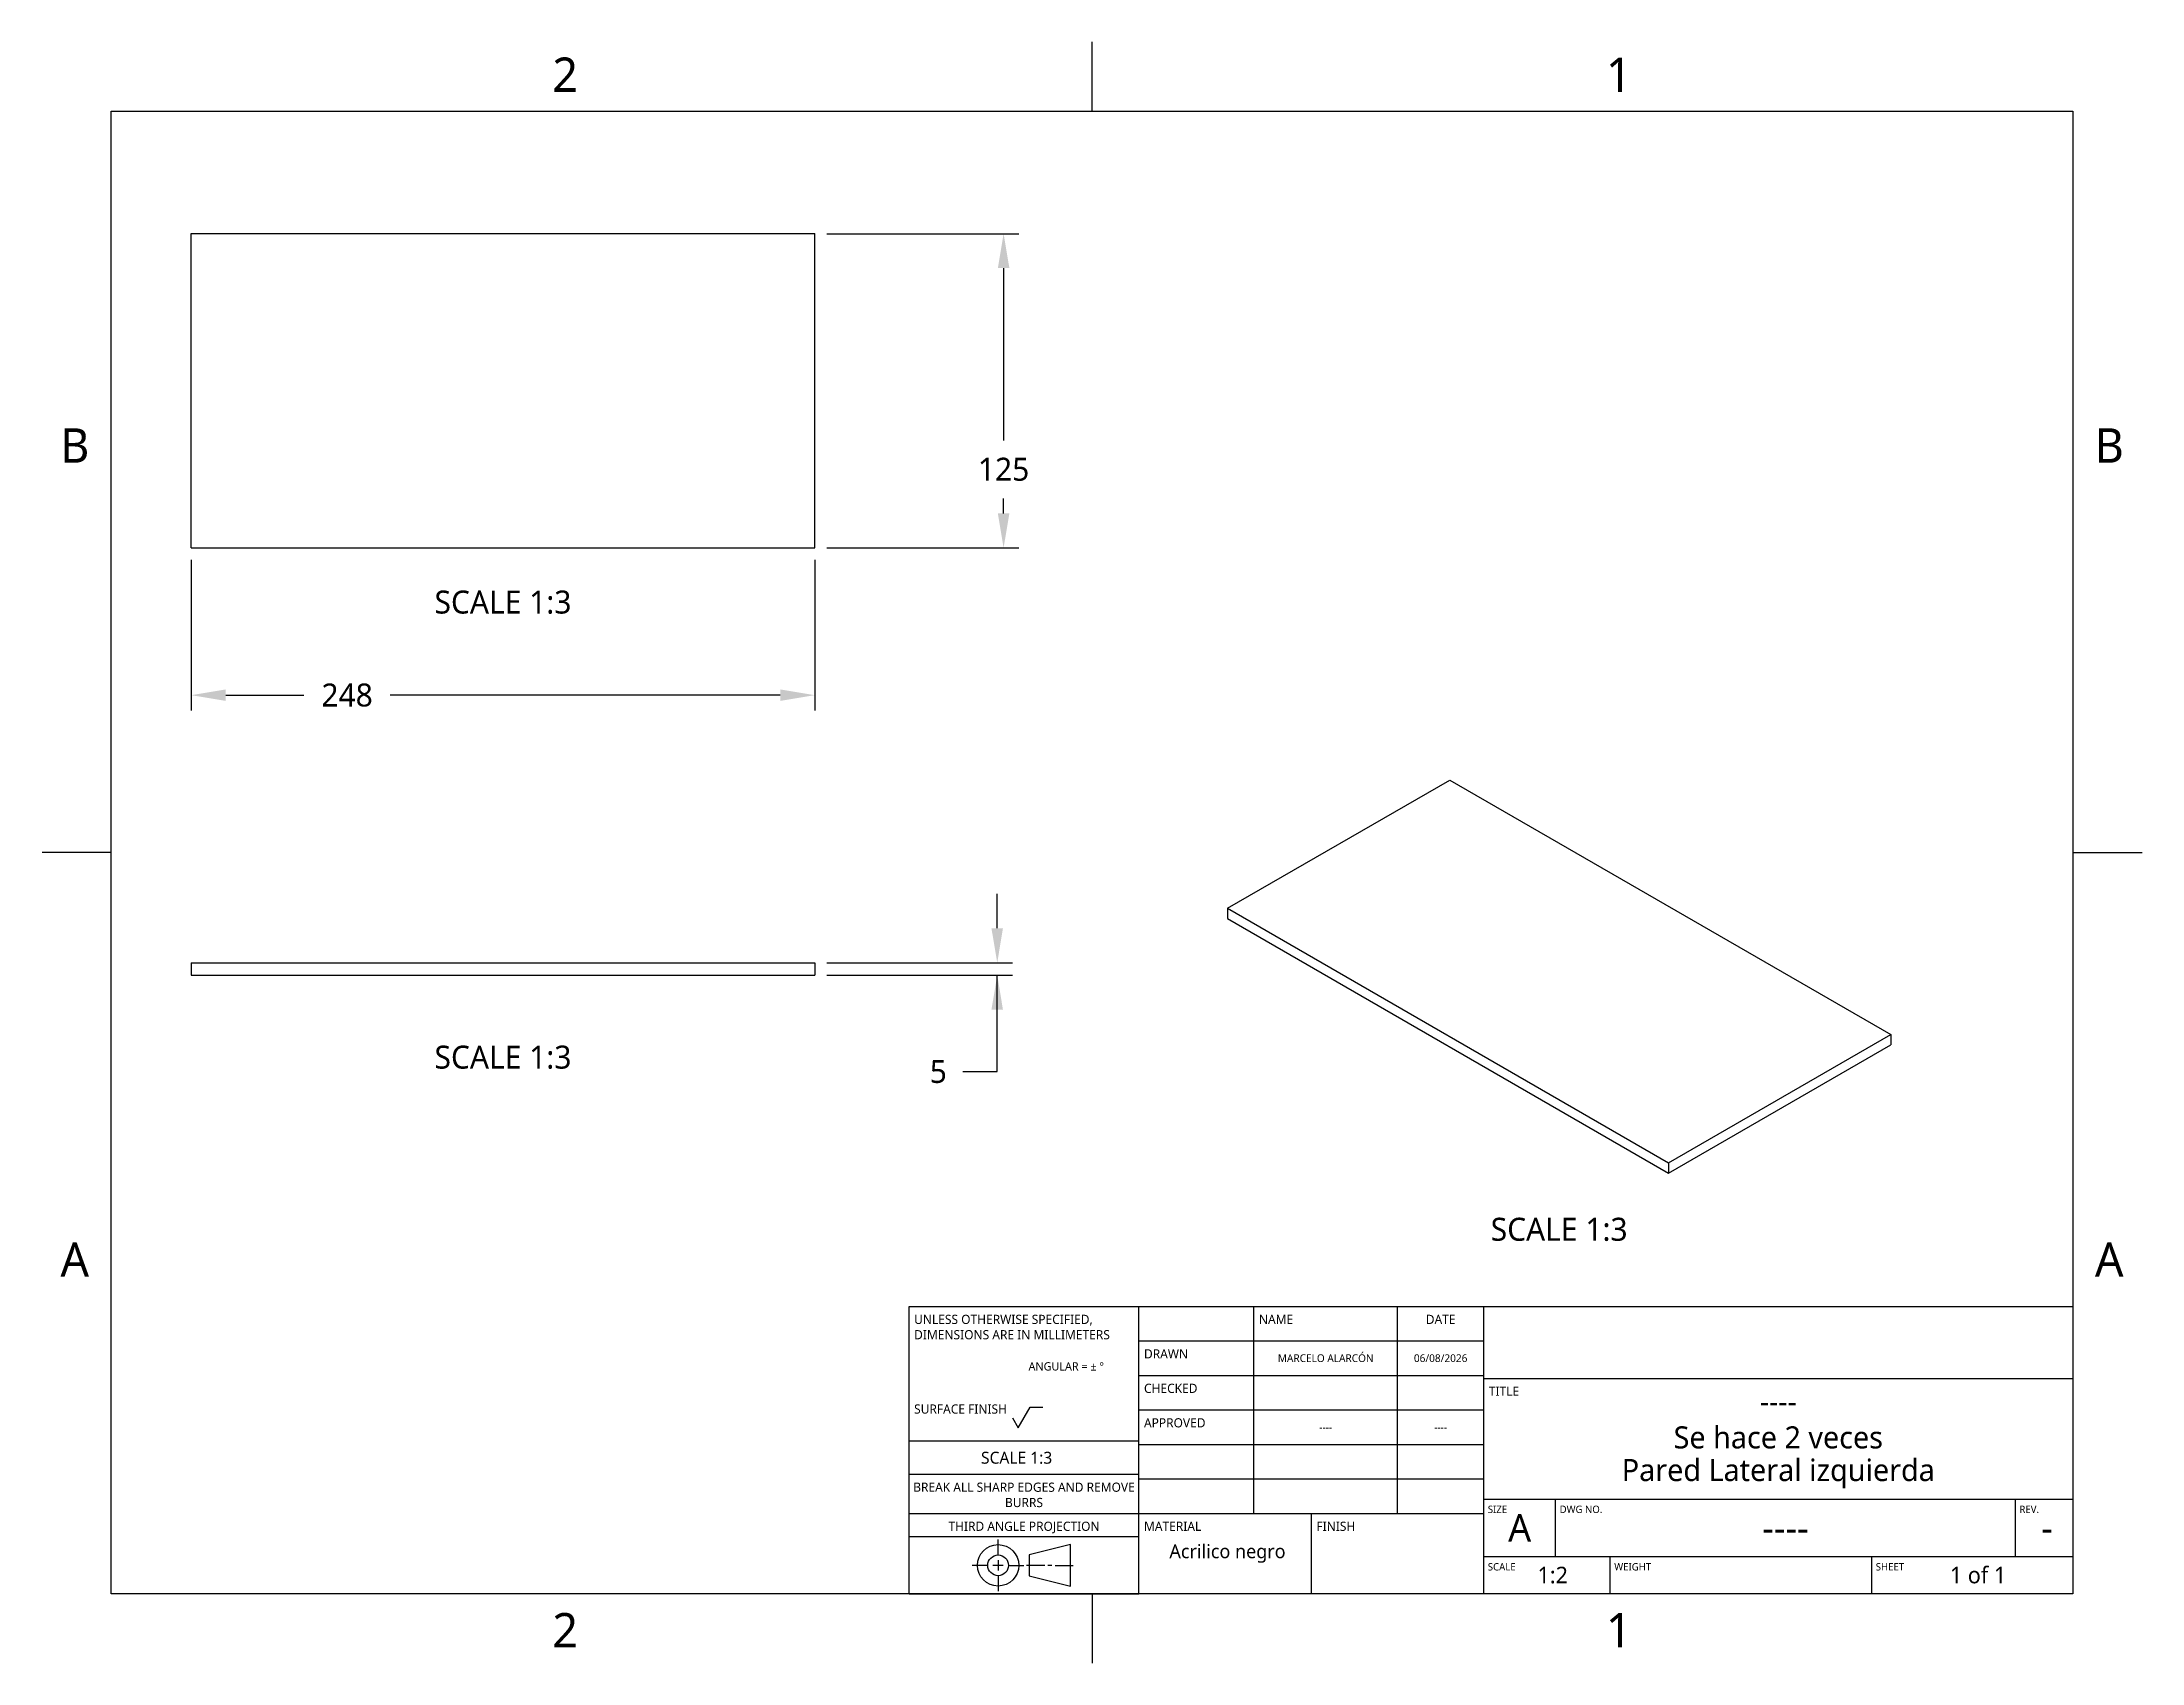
# Model space of a CAD drawing. Extents: x 1 to 279, y 0 to 215.
import ezdxf

# ---------------------------------------------------------------- set-up
doc = ezdxf.new("R2010")
doc.units = 0
doc.header["$LTSCALE"] = 0.5
doc.header["$MEASUREMENT"] = 0
doc.header["$PDMODE"] = 33
doc.header["$PDSIZE"] = 1
doc.layers.get('DEFPOINTS').update_dxf_attribs({"linetype": 'CONTINUOUS'})
for name, color, linetype in [('ANNOTATION_TEXT', 7, 'CONTINUOUS'), ('BORDER_FRAME', 7, 'CONTINUOUS'), ('BORDER_ZONES', 7, 'CONTINUOUS'), ('TITLE_BLOCK', 7, 'CONTINUOUS'), ('VISIBLE', 7, 'CONTINUOUS')]:
    doc.layers.add(name, color=color, linetype=linetype)
doc.styles.add('ONSHAPE-STANDARD', font='NotoSans-Regular.ttf')
doc.styles.add('ONSHAPE-STANDARD-DIMENSION', font='')
doc.styles.add('ONSHAPE-STANDARD-FIELDS', font='')
doc.styles.add('ONSHAPE-STANDARD-VIEW-LABE', font='NotoSans-Regular.ttf', dxfattribs={"height": 0.12})
doc.styles.get('ONSHAPE-STANDARD-DIMENSION').set_extended_font_data('Noto Sans')
doc.styles.get('ONSHAPE-STANDARD-FIELDS').set_extended_font_data('Noto Sans')
doc.dimstyles.new('ONSHAPE-STANDARD$0', dxfattribs={"dimscale": 25.4, "dimtxt": 0.12, "dimasz": 0.18, "dimexe": 0.08, "dimexo": 0.0625, "dimgap": 0.09, "dimtad": 0, "dimtih": 1, "dimtoh": 1, "dimlfac": 25.4, "dimzin": 11, "dimtxsty": 'ONSHAPE-STANDARD-DIMENSION', "dimcen": 0.09, "dimclrd": 7, "dimclre": 7, "dimclrt": 7, "dimadec": 1, "dimazin": 3, "dimtfac": 1, "dimtofl": 0, "dimtmove": 0, "dimatfit": 3, "dimtolj": 1, "dimtzin": 11})

# ---------------------------------------------------------------- blocks, each defined once
blk = doc.blocks.new('*D1')
at = {"layer": 'ANNOTATION_TEXT', "color": 7}
for p, q in [((105.01, 190), (130.5, 190)), ((128.46, 185.43), (128.46, 162.6)), ((128.46, 152.91), (128.46, 154.91)), ((105.01, 148.34), (130.5, 148.34))]:
    blk.add_line(p, q, dxfattribs=at)
for points in [[(129.23, 185.43), (127.7, 185.43), (128.46, 190)], [(127.7, 152.91), (129.23, 152.91), (128.46, 148.34)]]:
    blk.add_solid(points, dxfattribs=at)
at = {"layer": 'DEFPOINTS', "color": 0}
for p in [(103.42, 190), (128.46, 190), (128.46, 190), (103.42, 148.34)]:
    blk.add_point(p, dxfattribs=at)
at = {"layer": 'ANNOTATION_TEXT', "color": 7, "insert": (128.46, 158.75), "char_height": 3.048, "attachment_point": 5, "style": 'ONSHAPE-STANDARD-DIMENSION'}
blk.add_mtext('\\A1;125', dxfattribs=at)
blk = doc.blocks.new('*D2')
at = {"layer": 'ANNOTATION_TEXT', "color": 7}
for p, q in [((20.75, 146.75), (20.75, 126.78)), ((103.42, 146.75), (103.42, 126.78)), ((25.32, 128.81), (35.69, 128.81)), ((98.85, 128.81), (47.14, 128.81))]:
    blk.add_line(p, q, dxfattribs=at)
for points in [[(25.32, 129.57), (25.32, 128.05), (20.75, 128.81)], [(98.85, 128.05), (98.85, 129.57), (103.42, 128.81)]]:
    blk.add_solid(points, dxfattribs=at)
at = {"layer": 'DEFPOINTS', "color": 0}
for p in [(20.75, 148.34), (103.42, 148.34), (103.42, 128.81), (103.42, 128.81)]:
    blk.add_point(p, dxfattribs=at)
at = {"layer": 'ANNOTATION_TEXT', "color": 7, "insert": (41.42, 128.81), "char_height": 3.048, "attachment_point": 5, "style": 'ONSHAPE-STANDARD-DIMENSION'}
blk.add_mtext('\\A1;248', dxfattribs=at)
blk = doc.blocks.new('*D3')
at = {"layer": 'ANNOTATION_TEXT', "color": 7}
for p, q in [((127.62, 97.91), (127.62, 102.48)), ((105.01, 93.34), (129.65, 93.34)), ((105.01, 91.67), (129.65, 91.67)), ((127.62, 78.9), (127.62, 91.67)), ((123.04, 78.9), (127.62, 78.9))]:
    blk.add_line(p, q, dxfattribs=at)
for points in [[(126.85, 97.91), (128.38, 97.91), (127.62, 93.34)], [(128.38, 87.1), (126.85, 87.1), (127.62, 91.67)]]:
    blk.add_solid(points, dxfattribs=at)
at = {"layer": 'DEFPOINTS', "color": 0}
for p in [(103.42, 93.34), (103.42, 91.67), (127.62, 91.67), (127.62, 91.67)]:
    blk.add_point(p, dxfattribs=at)
at = {"layer": 'ANNOTATION_TEXT', "color": 7, "insert": (119.8, 78.9), "char_height": 3.048, "attachment_point": 5, "style": 'ONSHAPE-STANDARD-DIMENSION'}
blk.add_mtext('\\A1;5', dxfattribs=at)

msp = doc.modelspace()

# ---------------------------------------------------------------- linework, layer by layer
at = {"layer": 'BORDER_FRAME'}
for p, q in [((10.1346, 9.652), (10.1346, 206.248)), ((10.1346, 206.248), (270.2306, 206.248)), ((270.2306, 206.248), (270.2306, 9.652)), ((270.2306, 9.652), (10.1346, 9.652))]:
    msp.add_line(p, q, dxfattribs=at)
at = {"layer": 'BORDER_ZONES'}
for p, q in [((140.1826, 206.248), (140.1826, 215.4174)), ((10.1346, 107.95), (0.9652, 107.95)), ((270.2306, 107.95), (279.4, 107.95)), ((140.1826, 9.652), (140.1826, 0.4826))]:
    msp.add_line(p, q, dxfattribs=at)
at = {"layer": 'TITLE_BLOCK'}
for p, q in [((115.9256, 9.652), (115.9256, 47.752)), ((115.9256, 47.752), (146.4056, 47.752)), ((146.4056, 9.652), (146.4056, 47.752)), ((146.4056, 47.752), (192.1256, 47.752)), ((161.6456, 20.32), (161.6456, 47.752)), ((180.6956, 20.32), (180.6956, 47.752)), ((192.1256, 9.652), (192.1256, 47.752)), ((192.1256, 47.752), (270.2306, 47.752)), ((146.4056, 43.18), (192.1256, 43.18)), ((146.4056, 38.608), (192.1256, 38.608)), ((192.1256, 38.227), (270.2306, 38.227)), ((130.4036, 31.6494), (132.0038, 34.421)), ((132.0038, 34.421), (133.6802, 34.421)), ((146.4056, 34.036), (192.1256, 34.036)), ((129.6416, 32.9692), (130.4036, 31.6494)), ((115.9256, 29.9212), (146.4056, 29.9212)), ((146.4056, 29.464), (192.1256, 29.464)), ((115.9256, 25.5016), (146.4056, 25.5016)), ((146.4056, 24.892), (192.1256, 24.892)), ((115.9256, 20.32), (146.4056, 20.32)), ((146.4056, 20.32), (192.1256, 20.32)), ((169.2656, 9.652), (169.2656, 20.32)), ((192.1256, 22.225), (270.2306, 22.225)), ((201.6506, 14.605), (201.6506, 22.225)), ((262.6106, 14.605), (262.6106, 22.225)), ((115.9256, 17.272), (146.4056, 17.272)), ((127.7366, 14.8031), (127.7366, 16.8605)), ((127.7366, 14.1173), (127.7366, 12.7457)), ((137.3378, 16.1747), (131.8514, 14.8031)), ((131.8514, 14.8031), (131.8514, 12.0599)), ((137.3378, 10.6883), (137.3378, 16.1747)), ((192.1256, 14.605), (270.2306, 14.605)), ((208.8896, 9.652), (208.8896, 14.605)), ((243.5606, 9.652), (243.5606, 14.605)), ((126.365, 13.4315), (124.3076, 13.4315)), ((128.4224, 13.4315), (127.0508, 13.4315)), ((127.7366, 12.0599), (127.7366, 10.0025)), ((129.1082, 13.4315), (131.1656, 13.4315)), ((133.9088, 13.4315), (131.5085, 13.4315)), ((131.8514, 12.0599), (137.3378, 10.6883)), ((134.8689, 13.4315), (134.3203, 13.4315)), ((135.2804, 13.4315), (137.6807, 13.4315)), ((115.9256, 9.652), (146.4056, 9.652))]:
    msp.add_line(p, q, dxfattribs=at)
for radius in [2.7432, 1.3716]:
    msp.add_circle((127.7366, 13.4315), radius, dxfattribs=at)
at = {"layer": 'VISIBLE'}
for p, q in [((20.7522, 190.0038), (103.4189, 190.0038)), ((20.7522, 148.3372), (20.7522, 190.0038)), ((103.4189, 148.3372), (103.4189, 190.0038)), ((20.7522, 148.3372), (103.4189, 148.3372)), ((158.1642, 100.5479), (187.627, 117.5582)), ((187.627, 117.5582), (246.0812, 83.8097)), ((158.1642, 100.5479), (158.1642, 99.1871)), ((158.1642, 100.5479), (216.6184, 66.7994)), ((158.1642, 99.1871), (216.6184, 65.4385)), ((20.7522, 93.336), (103.4189, 93.336)), ((20.7522, 93.336), (20.7522, 91.6694)), ((103.4189, 93.336), (103.4189, 91.6694)), ((20.7522, 91.6694), (103.4189, 91.6694)), ((216.6184, 66.7994), (246.0812, 83.8097)), ((246.0812, 83.8097), (246.0812, 82.4489)), ((216.6184, 65.4385), (246.0812, 82.4489)), ((216.6184, 66.7994), (216.6184, 65.4385))]:
    msp.add_line(p, q, dxfattribs=at)

# ---------------------------------------------------------------- texts
at = {"layer": 'ANNOTATION_TEXT', "color": 7, "char_height": 3.048, "attachment_point": 2, "style": 'ONSHAPE-STANDARD-VIEW-LABE'}
for insert in [(62.0855, 142.6798), (62.0855, 82.3427), (202.1227, 59.5187)]:
    msp.add_mtext('SCALE 1:3', dxfattribs=dict(at, insert=insert))
at = {"layer": 'BORDER_ZONES', "char_height": 4.572, "attachment_point": 5, "style": 'ONSHAPE-STANDARD'}
for s, insert in [('2', (70.3326, 211.074)), ('1', (210.0326, 211.074)), ('B', (5.3086, 161.925)), ('B', (275.0566, 161.925)), ('A', (5.3086, 53.975)), ('A', (275.0566, 53.975)), ('2', (70.3326, 4.826)), ('1', (210.0326, 4.826))]:
    msp.add_mtext(s, dxfattribs=dict(at, insert=insert))
at = {"layer": 'TITLE_BLOCK'}
for s, insert, char_height, width, attachment_point, style in [('UNLESS OTHERWISE SPECIFIED, DIMENSIONS ARE IN MILLIMETERS', (116.5962, 46.6547), 1.2192, 29.8704, 1, 'ONSHAPE-STANDARD'), ('NAME', (162.3162, 46.6547), 1.2192, 18.669, 1, 'ONSHAPE-STANDARD'), ('DATE', (186.4106, 46.6547), 1.2192, 11.2014, 2, 'ONSHAPE-STANDARD'), ('DRAWN', (147.0762, 42.0827), 1.2192, 14.9352, 1, 'ONSHAPE-STANDARD'), ('^JANGULAR = ± °^J', (131.7691, 42.1924), 1.09728, 14.9352, 1, 'ONSHAPE-STANDARD'), ('MARCELO ALARCÓN', (171.1706, 40.894), 1.024128, 19.05, 5, 'ONSHAPE-STANDARD-FIELDS'), ('06/08/2026', (186.4106, 40.894), 1.02413, 11.43, 5, 'ONSHAPE-STANDARD-FIELDS'), ('CHECKED', (147.0762, 37.5107), 1.2192, 14.9352, 1, 'ONSHAPE-STANDARD'), ('TITLE', (192.7962, 37.1297), 1.2192, 9.3345, 1, 'ONSHAPE-STANDARD'), ('SURFACE FINISH', (116.5962, 34.7675), 1.2192, 14.9352, 1, 'ONSHAPE-STANDARD'), ('----', (231.1781, 35.179), 2.92608, 70.485, 5, 'ONSHAPE-STANDARD-FIELDS'), ('APPROVED', (147.0762, 32.9387), 1.2192, 14.9352, 1, 'ONSHAPE-STANDARD'), ('----', (171.1706, 31.75), 1.02413, 19.05, 5, 'ONSHAPE-STANDARD-FIELDS'), ('----', (186.4106, 31.75), 1.02413, 11.43, 5, 'ONSHAPE-STANDARD-FIELDS'), ('Se hace 2 veces', (231.1781, 30.3784), 2.92608, 70.485, 5, 'ONSHAPE-STANDARD-FIELDS'), ('{\\fNoto Sans|b0|i0|c0|p0;\\W8.60722;  }SCALE 1:3', (116.2304, 28.4947), 1.58496, 29.8704, 1, 'ONSHAPE-STANDARD'), ('Pared Lateral izquierda', (231.1781, 25.5778), 2.92608, 70.485, 5, 'ONSHAPE-STANDARD-FIELDS'), ('BREAK ALL SHARP EDGES AND REMOVE BURRS', (131.1656, 24.4043), 1.2192, 29.8704, 2, 'ONSHAPE-STANDARD'), ('SIZE', (192.662, 21.3472), 0.97536, 9.3345, 1, 'ONSHAPE-STANDARD'), ('A', (196.8881, 18.415), 3.6576, 9.525, 5, 'ONSHAPE-STANDARD-FIELDS'), ('DWG NO.', (202.187, 21.3472), 0.97536, 59.7408, 1, 'ONSHAPE-STANDARD'), ('REV.', (263.147, 21.3472), 0.97536, 7.4676, 1, 'ONSHAPE-STANDARD'), ('THIRD ANGLE PROJECTION', (131.1656, 19.2227), 1.2192, 29.8704, 2, 'ONSHAPE-STANDARD'), ('MATERIAL', (147.0762, 19.2227), 1.2192, 22.4028, 1, 'ONSHAPE-STANDARD'), ('FINISH', (169.9362, 19.2227), 1.2192, 22.4028, 1, 'ONSHAPE-STANDARD'), ('----', (232.1306, 18.415), 3.6576, 60.96, 5, 'ONSHAPE-STANDARD-FIELDS'), ('-', (266.8016, 18.415), 3.6576, 6.858, 5, 'ONSHAPE-STANDARD-FIELDS'), (' Acrilico negro ', (157.8356, 14.986), 1.8288, 22.86, 5, 'ONSHAPE-STANDARD-FIELDS'), ('SCALE', (192.662, 13.7272), 0.97536, 16.42872, 1, 'ONSHAPE-STANDARD'), ('1:2', (201.2696, 12.1285), 2.19456, 15.24, 5, 'ONSHAPE-STANDARD-FIELDS'), ('WEIGHT', (209.426, 13.7272), 0.97536, 33.97758, 1, 'ONSHAPE-STANDARD'), ('SHEET', (244.097, 13.7272), 0.97536, 26.1366, 1, 'ONSHAPE-STANDARD'), ('1 of 1', (257.6576, 12.1285), 2.19456, 25.146, 5, 'ONSHAPE-STANDARD-FIELDS')]:
    msp.add_mtext(s, dxfattribs=dict(at, insert=insert, char_height=char_height, width=width, attachment_point=attachment_point, style=style))

# ---------------------------------------------------------------- dimensions: what is measured, and where the dimension line sits
at = {"layer": 'ANNOTATION_TEXT'}
for base, p1, p2, angle, picture, middle in [((128.465, 190.0038), (103.4189, 148.3372), (103.4189, 190.0038), 90, '*D1', (128.465, 158.7538)), ((103.4189, 128.8103), (20.7522, 148.3372), (103.4189, 148.3372), 0, '*D2', (41.4189, 128.8103)), ((127.6167, 91.6694), (103.4189, 93.336, 31.25), (103.4189, 91.6694, 31.25), 270, '*D3', (119.7974, 78.9047))]:
    dim = msp.add_linear_dim(base=base, p1=p1, p2=p2, angle=angle, dimstyle='ONSHAPE-STANDARD$0', override={"dimscale": 25.4, "dimlfac": 3, "dimpost": ''}, dxfattribs=at)
    dim.commit()
    dim.dimension.update_dxf_attribs({"geometry": picture, "text_midpoint": middle, "dimtype": 161})

doc.saveas('drawing.dxf')
